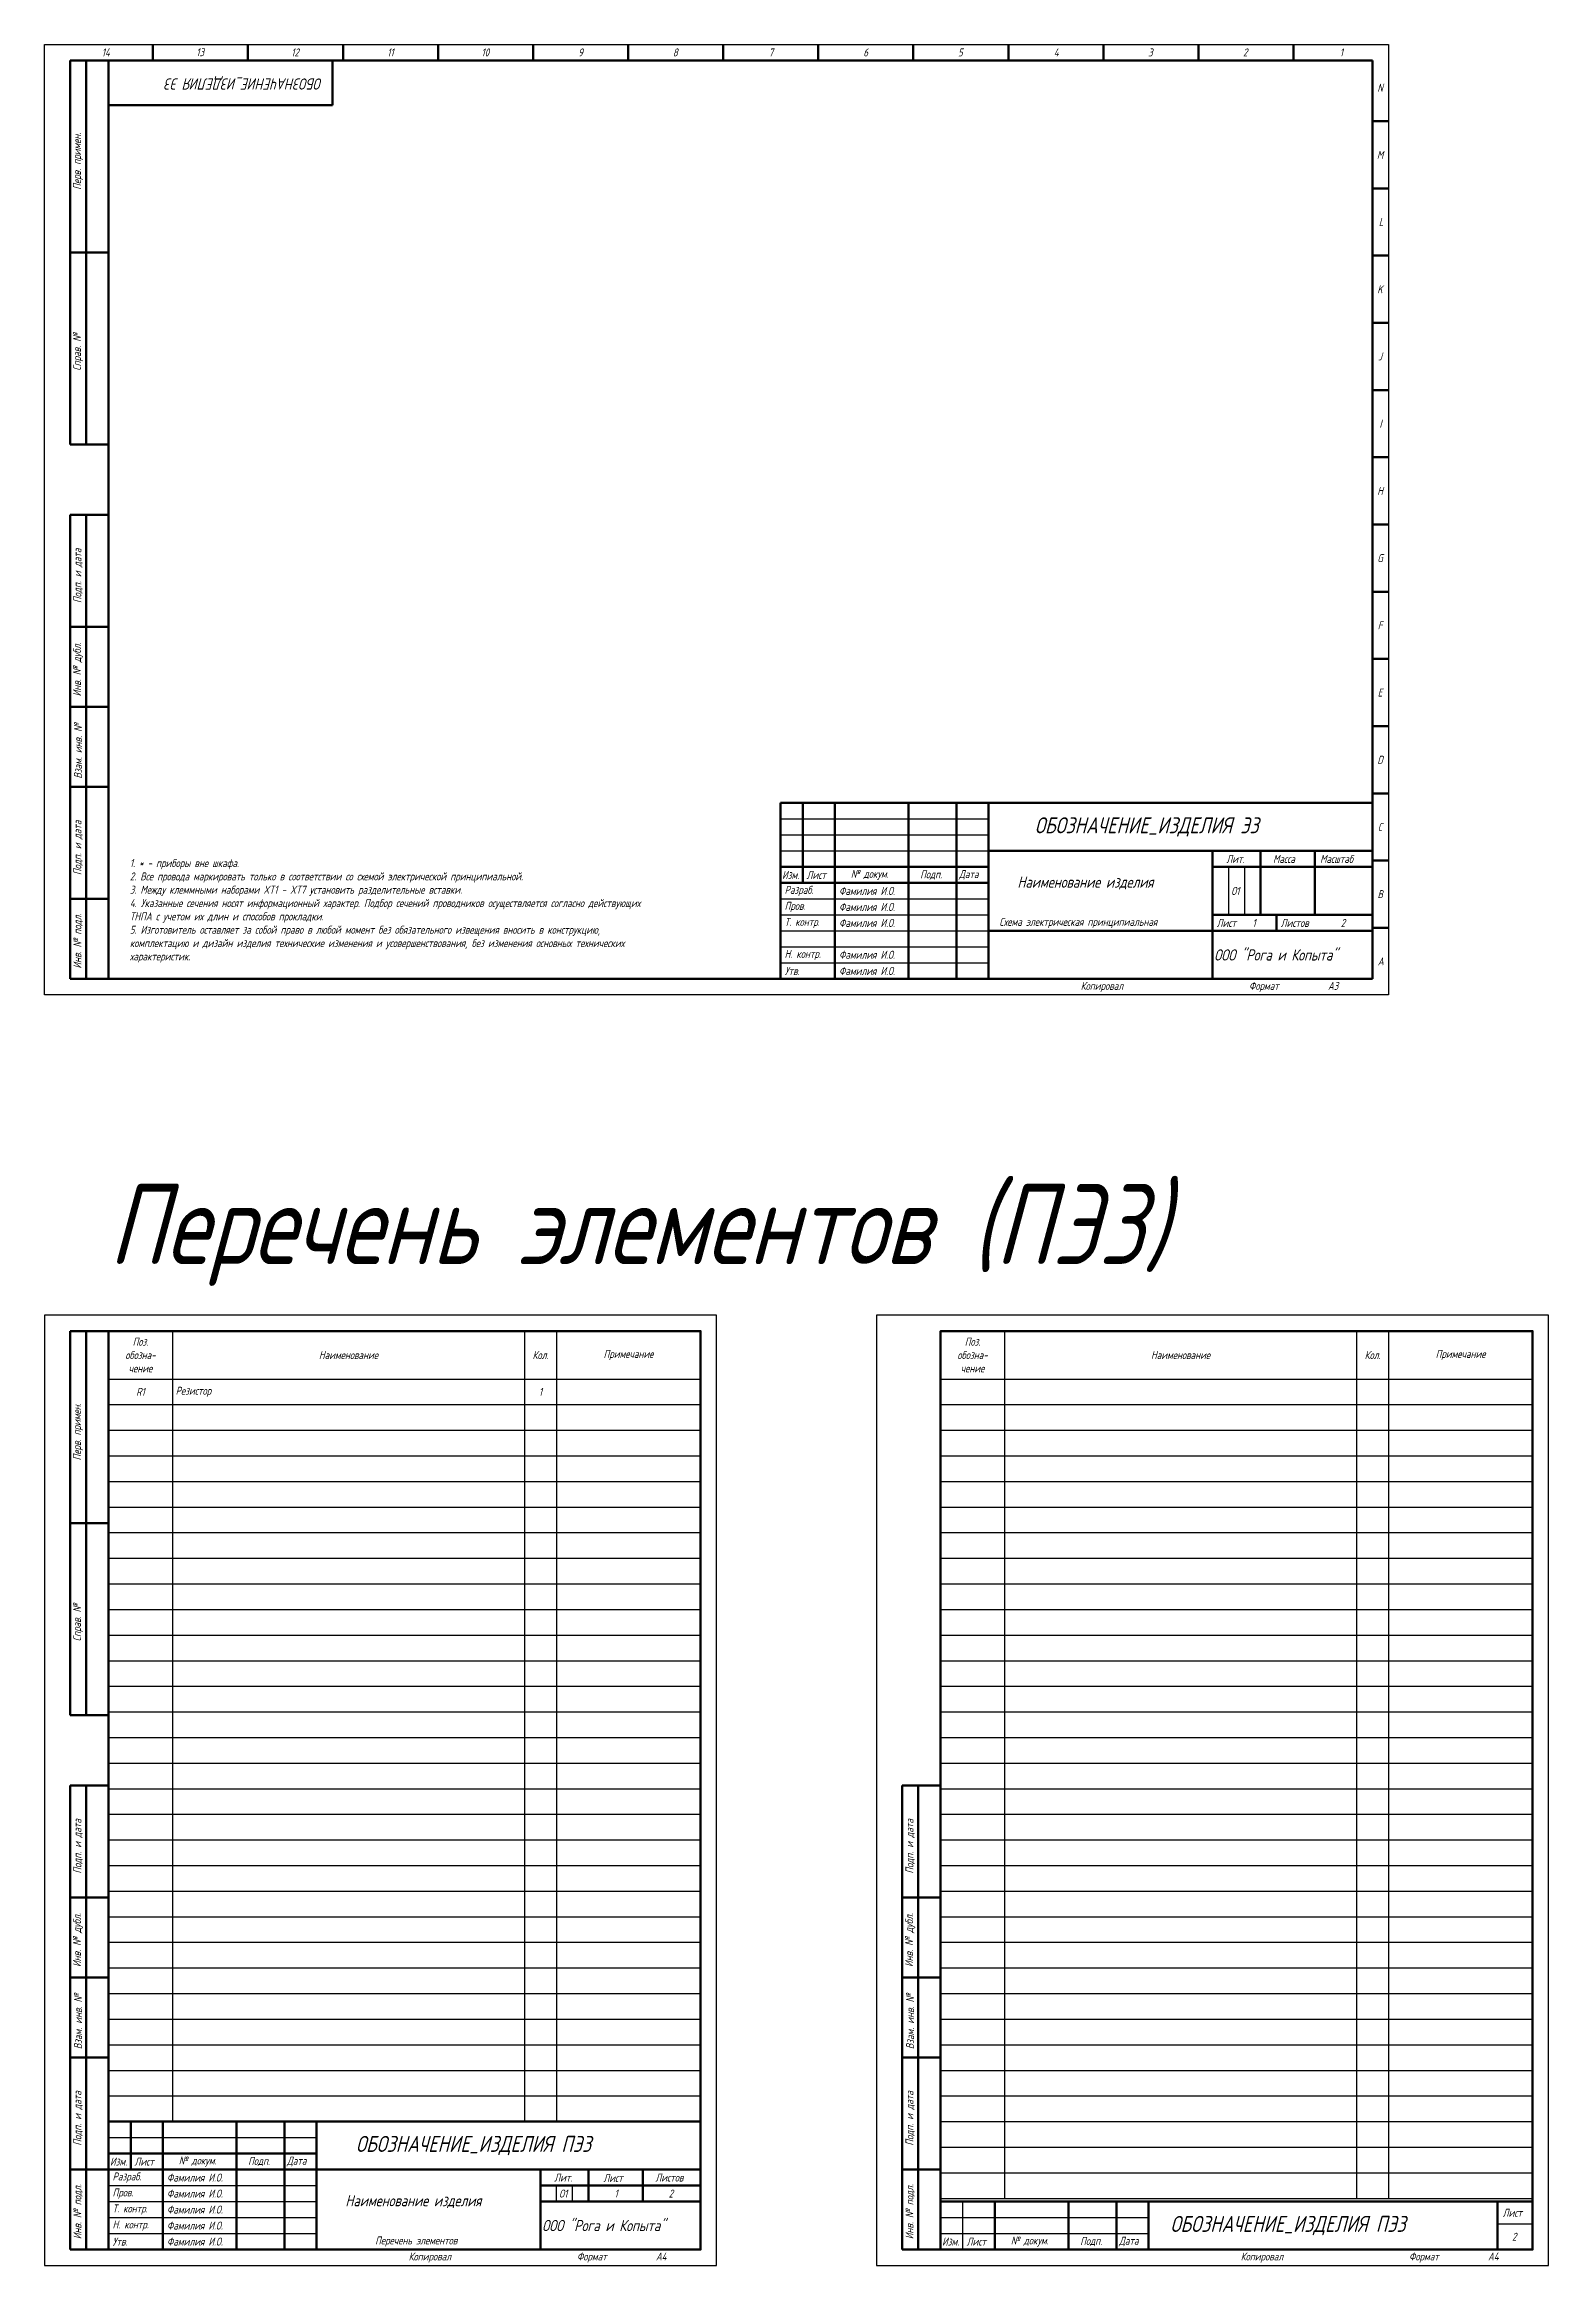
# Model space of a CAD drawing. Header units: millimetres. Extents: x -1 to 889, y -897 to 420.
# Drawn here: x -1 to 467, y -897 to -203 of the extents above; entities that cross this region are included whole.
import ezdxf

# ---------------------------------------------------------------- set-up
doc = ezdxf.new("R2010")
doc.units = ezdxf.units.MM
doc.styles.add('ГОСТ 2.304', font='CS_Gost2304.shx')

# ---------------------------------------------------------------- blocks, each defined once
blk = doc.blocks.new('Э3 (первый лист)')
at = {"linetype": 'Continuous', "lineweight": 25, "ltscale": 0.25, "flags": 128}
for points in [[(0, 297), (420, 297)], [(0, 0), (0, 297)], [(420, 297), (420, 0)], [(230, 55), (295, 55)], [(230, 50), (295, 50)], [(230, 45), (295, 45)], [(370, 40), (370, 25)], [(375, 40), (375, 25)], [(230, 30), (295, 30)], [(230, 25), (295, 25)], [(230, 20), (295, 20)], [(230, 15), (295, 15)], [(230, 10), (295, 10)], [(420, 0), (0, 0)]]:
    blk.add_lwpolyline(points, dxfattribs=at)
at = {"linetype": 'Continuous', "lineweight": 50, "ltscale": 0.5, "flags": 128}
for points in [[(8, 292), (20, 292)], [(8, 172), (8, 292)], [(13, 172), (13, 292)], [(20, 292), (90, 292)], [(20, 292), (20, 5)], [(415, 292), (20, 292)], [(33.9, 297), (33.9, 292)], [(63.6, 297), (63.6, 292)], [(90, 292), (90, 278)], [(93.3, 297), (93.3, 292)], [(123, 297), (123, 292)], [(152.7, 297), (152.7, 292)], [(182.4, 297), (182.4, 292)], [(212.1, 297), (212.1, 292)], [(241.8, 297), (241.8, 292)], [(271.5, 297), (271.5, 292)], [(301.2, 297), (301.2, 292)], [(330.9, 297), (330.9, 292)], [(360.6, 297), (360.6, 292)], [(390.3, 297), (390.3, 292)], [(415, 5), (415, 292)], [(90, 278), (20, 278)], [(415.01, 273), (420, 273)], [(415.01, 252), (420, 252)], [(8, 232), (20, 232)], [(415, 231), (420, 231)], [(415, 210), (420, 210)], [(415, 189), (420, 189)], [(20, 172), (8, 172)], [(415, 168), (420, 168)], [(8, 150), (20, 150)], [(8, 5), (8, 150)], [(13, 150), (13, 5)], [(415, 147), (420, 147)], [(415, 126), (420, 126)], [(8, 115), (13, 115)], [(13, 115), (20, 115)], [(415, 105), (420, 105)], [(8, 90), (13, 90)], [(13, 90), (20, 90)], [(415, 84), (420, 84)], [(8, 65), (13, 65)], [(13, 65), (20, 65)], [(415, 63), (420, 63)], [(230, 60), (230, 5)], [(230, 60), (415, 60)], [(247, 60), (247, 5)], [(270, 60), (270, 5)], [(285, 60), (285, 5)], [(295, 60), (295, 5)], [(415, 5), (415, 60)], [(295, 45), (415, 45)], [(365, 45), (365, 5)], [(380, 45), (380, 25)], [(397, 45), (397, 25)], [(415, 42), (420, 42)], [(230, 40), (295, 40)], [(230, 35), (295, 35)], [(365, 40), (415, 40)], [(8, 30), (13, 30)], [(13, 30), (20, 30)], [(365, 25), (415, 25)], [(385, 25), (385, 20)], [(415, 21), (420, 21)], [(295, 20), (365, 20)], [(365, 20), (415, 20)], [(20, 5), (8, 5)], [(20, 5), (415, 5)], [(415, 5), (230, 5)]]:
    blk.add_lwpolyline(points, dxfattribs=at)
at = {"linetype": 'Continuous', "lineweight": 50, "ltscale": 0.25, "flags": 128}
blk.add_lwpolyline([(237, 35), (237, 60)], dxfattribs=at)
at = {"char_height": 2.5, "attachment_point": 4, "style": 'ГОСТ 2.304'}
for s, insert, width in [('\\pi13.705;{\\Q15;14}', (4.2, 294.5), 29.7), ('\\pi13.548;{\\Q15;13}', (33.9, 294.57), 29.7), ('\\pi13.501;{\\Q15;12}', (63.6, 294.5), 29.7), ('\\pi13.798;{\\Q15;11}', (93.3, 294.5), 29.7), ('\\pi13.548;{\\Q15;10}', (123, 294.5), 29.7), ('\\pi14.078;{\\Q15;9}', (152.7, 294.5), 29.7), ('\\pi13.953;{\\Q15;8}', (182.4, 294.5), 29.7), ('\\pi14.203;{\\Q15;7}', (212.1, 294.5), 29.7), ('\\pi14.078;{\\Q15;6}', (241.8, 294.5), 29.7), ('\\pi13.953;{\\Q15;5}', (271.5, 294.5), 29.7), ('\\pi14.194;{\\Q15;4}', (301.2, 294.5), 29.7), ('\\pi13.953;{\\Q15;3}', (330.9, 294.5), 29.7), ('\\pi13.906;{\\Q15;2}', (360.6, 294.5), 29.7), ('\\pi14.454;{\\Q15;1}', (390.3, 294.5), 29.7), ('\\pi1.4776;{\\Q15;N}', (415, 283.46), 5), ('\\pi1.3492;{\\Q15;M}', (415.01, 262.5), 4.9934), ('\\pi1.9375;{\\Q15;L}', (415, 241.5), 5), ('\\pi1.4776;{\\Q15;K}', (415, 220.5), 5), ('\\pi1.7276;{\\Q15;J}', (415, 199.5), 5), ('\\pi2.1684;{\\Q15;I}', (414.99, 178.5), 5.0066), ('\\pi1.4776;{\\Q15;H}', (415, 157.5), 5), ('\\pi1.4792;{\\Q15;G}', (415, 136.5), 5), ('\\pi1.6026;{\\Q15;F}', (415, 115.5), 5), ('\\pi1.6026;{\\Q15;E}', (415, 94.5), 5), ('\\pi1.4794;{\\Q15;D}', (415, 73.5), 5), ('\\pi1.6042;{\\Q15;C}', (415, 52.5), 5), ('\\pi4.2958;{\\Q15;Лит.}', (365, 42.5), 15), ('\\pi3.8905;{\\Q15;Масса}', (380, 42.5), 17), ('\\pi1.6026;{\\Q15;Масштаб}', (397, 42.5), 18), ('\\pi0.48325;{\\Q15;Изм.}', (230, 37.5), 7), ('\\pi1.1415;{\\Q15;Лист}', (237, 37.5), 10), ('\\pi4.9688;{\\Q15;№ докум.}', (247, 37.5), 23), ('\\pi3.6395;{\\Q15;Подп.}', (270, 37.5), 15), ('\\pi0.79455;{\\Q15;Дата}', (285, 37.5), 10), ('{\\Q15; Разраб.}', (230, 32.5), 17.1073), ('{\\Q15; Пров.}', (230, 27.5), 17), ('\\pi1.5401;{\\Q15;B}', (415, 31.5), 5), ('{\\Q15; Т. контр.}', (230, 22.5), 17), ('{\\Q15; Лист    1}', (365, 22.5), 20), ('{\\Q15; Листов}', (385, 22.5), 30), ('{\\Q15; Н. контр.}', (230, 12.5), 17), ('{\\Q15; Утв.}', (230, 7.5), 17), ('\\pi1.625;{\\Q15;A}', (415, 10.5), 5), ('{\\Q15;Копировал}', (323.79, 2.5), 41.2143), ('{\\Q15;Формат            А3}', (376.39, 2.5), 38.6068)]:
    blk.add_mtext(s, dxfattribs=dict(at, insert=insert, width=width))
at = {"char_height": 2.5, "attachment_point": 4, "rotation": 90, "style": 'ГОСТ 2.304'}
for s, insert, width in [('\\pi19.577;{\\Q15;Перв. примен.}', (10.5, 232), 60), ('\\pi23.058;{\\Q15;Справ. №}', (10.5, 172), 60), ('\\pi7.453;{\\Q15;Подп. и дата}', (10.5, 115), 35), ('\\pi3.2958;{\\Q15;Инв. № дубл.}', (10.5, 90), 25), ('\\pi2.5881;{\\Q15;Взам. инв. №}', (10.5, 65), 25), ('\\pi7.453;{\\Q15;Подп. и дата}', (10.5, 30), 35), ('\\pi3.2333;{\\Q15;Инв. № подл.}', (10.5, 5), 25)]:
    blk.add_mtext(s, dxfattribs=dict(at, insert=insert, width=width))
blk = doc.blocks.new('ПЭ3 (первый лист)')
blk.add_line((22, 292), (20, 292))
at = {"linetype": 'Continuous', "lineweight": 60}
for p, q in [((20, 292), (20, 172)), ((20, 150), (20, 5)), ((20, 5), (20, 45)), ((20, 45), (205, 45)), ((27, 30), (27, 45)), ((37, 5), (37, 45)), ((60, 5), (60, 45)), ((75, 5), (75, 45)), ((85, 5), (85, 45)), ((205, 5), (205, 45)), ((20, 35), (85, 35)), ((20, 30), (85, 30)), ((85, 30), (205, 30)), ((155, 5), (155, 30)), ((170, 20), (170, 30)), ((187, 20), (187, 30)), ((155, 25), (205, 25)), ((155, 20), (205, 20)), ((20, 5), (205, 5))]:
    blk.add_line(p, q, dxfattribs=at)
at = {"linetype": 'Continuous', "lineweight": 25}
for p, q in [((20, 40), (85, 40)), ((20, 25), (85, 25)), ((160, 20), (160, 25)), ((165, 20), (165, 25)), ((20, 20), (85, 20)), ((20, 15), (85, 15)), ((20, 10), (85, 10))]:
    blk.add_line(p, q, dxfattribs=at)
blk.add_lwpolyline([(0, 0), (210, 0), (210, 297), (0, 297), (0, 0)], dxfattribs=at)
at = {"linetype": 'Continuous', "lineweight": 50, "ltscale": 0.5, "flags": 128}
for points in [[(8, 292), (20, 292)], [(8, 172), (8, 292)], [(13, 172), (13, 292)], [(8, 232), (20, 232)], [(20, 172), (8, 172)], [(8, 150), (20, 150)], [(8, 5), (8, 150)], [(13, 150), (13, 5)], [(8, 115), (13, 115)], [(13, 115), (20, 115)], [(8, 90), (13, 90)], [(13, 90), (20, 90)], [(8, 65), (13, 65)], [(13, 65), (20, 65)], [(8, 30), (13, 30)], [(13, 30), (20, 30)], [(20, 5), (8, 5)]]:
    blk.add_lwpolyline(points, dxfattribs=at)
at = {"linetype": 'Continuous', "lineweight": 60}
blk.add_lwpolyline([(20, 5), (205, 5), (205, 292), (20, 292), (20, 5)], dxfattribs=at)
at = {"char_height": 2.5, "attachment_point": 4, "rotation": 90, "style": 'ГОСТ 2.304'}
for s, insert, width in [('\\pi19.577;{\\Q15;Перв. примен.}', (10.5, 232), 60), ('\\pi23.058;{\\Q15;Справ. №}', (10.5, 172), 60), ('\\pi7.453;{\\Q15;Подп. и дата}', (10.5, 115), 35), ('\\pi3.2958;{\\Q15;Инв. № дубл.}', (10.5, 90), 25), ('\\pi2.5881;{\\Q15;Взам. инв. №}', (10.5, 65), 25), ('\\pi7.453;{\\Q15;Подп. и дата}', (10.5, 30), 35), ('\\pi3.2333;{\\Q15;Инв. № подл.}', (10.5, 5), 25)]:
    blk.add_mtext(s, dxfattribs=dict(at, insert=insert, width=width))
at = {"char_height": 2.5, "attachment_point": 4, "style": 'ГОСТ 2.304'}
for s, insert, width in [('\\pi0.48325;{\\Q15;Изм.}', (20, 32.5), 7), ('{\\Q15; Разраб.}', (20, 27.5), 17.1073), ('\\pi1.1415;{\\Q15;Лист}', (27, 32.5), 10), ('\\pi4.9688;{\\Q15;№ докум.}', (37, 32.5), 23), ('\\pi3.6395;{\\Q15;Подп.}', (60, 32.5), 15), ('\\pi0.79455;{\\Q15;Дата}', (75, 32.5), 10), ('\\pi4.2958;{\\Q15;Лит.}', (155, 27.5), 15), ('\\pi4.6415;{\\Q15;Лист}', (170, 27.37), 17), ('\\pi2.6103;{\\Q15; Листов}', (187, 27.5), 18), ('{\\Q15; Пров.}', (20, 22.5), 17), ('\\pi8.1038;{\\Q15;1}', (170, 22.5), 17), ('{\\Q15; Н. контр.}', (20, 12.5), 17), ('{\\Q15; Т. контр.}', (20, 17.5), 17), ('{\\Q15; Утв.}', (20, 7.5), 17), ('{\\Q15;Копировал}', (113.79, 2.5), 41.2143), ('{\\Q15;Формат            А4}', (166.39, 2.5), 38.6068)]:
    blk.add_mtext(s, dxfattribs=dict(at, insert=insert, width=width))
blk = doc.blocks.new('*T6')
at = {"color": 0, "linetype": 'ByBlock', "lineweight": -2, "transparency": 16777216}
for p, q in [((0, 0), (185, 0)), ((0, 0), (0, -247)), ((20, 0), (20, -247)), ((130, 0), (130, -247)), ((140, 0), (140, -247)), ((185, 0), (185, -247)), ((0, -15), (185, -15)), ((0, -23), (185, -23)), ((0, -31), (185, -31)), ((0, -39), (185, -39)), ((0, -47), (185, -47)), ((0, -55), (185, -55)), ((0, -63), (185, -63)), ((0, -71), (185, -71)), ((0, -79), (185, -79)), ((0, -87), (185, -87)), ((0, -95), (185, -95)), ((0, -103), (185, -103)), ((0, -111), (185, -111)), ((0, -119), (185, -119)), ((0, -127), (185, -127)), ((0, -135), (185, -135)), ((0, -143), (185, -143)), ((0, -151), (185, -151)), ((0, -159), (185, -159)), ((0, -167), (185, -167)), ((0, -175), (185, -175)), ((0, -183), (185, -183)), ((0, -191), (185, -191)), ((0, -199), (185, -199)), ((0, -207), (185, -207)), ((0, -215), (185, -215)), ((0, -223), (185, -223)), ((0, -231), (185, -231)), ((0, -239), (185, -239)), ((0, -247), (185, -247))]:
    blk.add_line(p, q, dxfattribs=at)
at = {"color": 0, "transparency": 16777216, "char_height": 2.5, "style": 'ГОСТ 2.304'}
for s, insert, width, attachment_point in [('{\\Q15;Поз.\\Pобозна-\\Pчение}', (10, -7.5), 18, 5), ('{\\Q15;Наименование}', (75, -7.5), 108, 5), ('{\\Q15;Кол.}', (135, -7.5), 8, 5), ('{\\Q15;Примечание}', (162.5, -7.5), 43, 5), ('{\\Q15;\\C256;R1}', (10, -19), 18, 5), ('{\\Q15;\\C256;Резистор}', (21, -19), 108, 4), ('{\\Q15;\\C256;1}', (135, -19), 8, 5)]:
    blk.add_mtext(s, dxfattribs=dict(at, insert=insert, width=width, attachment_point=attachment_point))
blk = doc.blocks.new('ПЭ3 (последующие листы)')
blk.add_line((22, 292), (20, 292))
at = {"linetype": 'Continuous', "lineweight": 60}
for p, q in [((20, 292), (20, 172)), ((20, 150), (20, 5)), ((20, 5), (20, 45))]:
    blk.add_line(p, q, dxfattribs=at)
at = {"linetype": 'Continuous', "lineweight": 25}
blk.add_lwpolyline([(0, 0), (210, 0), (210, 297), (0, 297), (0, 0)], dxfattribs=at)
at = {"linetype": 'Continuous', "lineweight": 60}
blk.add_lwpolyline([(20, 5), (205, 5), (205, 292), (20, 292), (20, 5)], dxfattribs=at)
at = {"linetype": 'Continuous', "lineweight": 50, "ltscale": 0.5, "flags": 128}
for points in [[(8, 150), (20, 150)], [(8, 5), (8, 150)], [(13, 150), (13, 5)], [(8, 115), (13, 115)], [(13, 115), (20, 115)], [(8, 90), (13, 90)], [(13, 90), (20, 90)], [(8, 65), (13, 65)], [(13, 65), (20, 65)], [(8, 30), (13, 30)], [(13, 30), (20, 30)], [(20, 20), (20, 5)], [(20, 20), (205, 20)], [(37, 20), (37, 5)], [(60, 20), (60, 5)], [(75, 20), (75, 5)], [(85, 20), (85, 5)], [(194, 20), (194, 5)], [(205, 5), (205, 20)], [(20, 5), (8, 5)], [(20, 5), (205, 5)]]:
    blk.add_lwpolyline(points, dxfattribs=at)
at = {"linetype": 'Continuous', "lineweight": 25, "ltscale": 0.25, "flags": 128}
for points in [[(20, 15), (85, 15)], [(27, 5), (27, 20)], [(20, 10), (85, 10)], [(194, 13), (205, 13)]]:
    blk.add_lwpolyline(points, dxfattribs=at)
at = {"char_height": 2.5, "attachment_point": 4, "rotation": 90, "style": 'ГОСТ 2.304'}
for s, insert, width in [('\\pi7.453;{\\Q15;Подп. и дата}', (10.5, 115), 35), ('\\pi3.2958;{\\Q15;Инв. № дубл.}', (10.5, 90), 25), ('\\pi2.5881;{\\Q15;Взам. инв. №}', (10.5, 65), 25), ('\\pi7.453;{\\Q15;Подп. и дата}', (10.5, 30), 35), ('\\pi3.2333;{\\Q15;Инв. № подл.}', (10.5, 5), 25)]:
    blk.add_mtext(s, dxfattribs=dict(at, insert=insert, width=width))
at = {"char_height": 2.5, "attachment_point": 4, "style": 'ГОСТ 2.304'}
for s, insert, width in [('\\pi1.6415;{\\Q15;Лист}', (194, 16.5), 11), ('\\pi0.48325;{\\Q15;Изм.}', (20, 7.5), 7), ('\\pi1.1415;{\\Q15;Лист}', (27, 7.5), 10), ('\\pi4.9688;{\\Q15;№ докум.}', (37, 7.5), 23), ('\\pi3.6395;{\\Q15;Подп.}', (60, 7.5), 15), ('\\pi0.79455;{\\Q15;Дата}', (75, 7.5), 10), ('{\\Q15;Копировал}', (113.79, 2.5), 41.2143), ('{\\Q15;Формат            А4}', (166.39, 2.5), 38.6068)]:
    blk.add_mtext(s, dxfattribs=dict(at, insert=insert, width=width))
blk = doc.blocks.new('*T8')
at = {"color": 0, "linetype": 'ByBlock', "lineweight": -2, "transparency": 16777216}
for p, q in [((0, 0), (185, 0)), ((0, 0), (0, -271)), ((20, 0), (20, -271)), ((130, 0), (130, -271)), ((140, 0), (140, -271)), ((185, 0), (185, -271)), ((0, -15), (185, -15)), ((0, -23), (185, -23)), ((0, -31), (185, -31)), ((0, -39), (185, -39)), ((0, -47), (185, -47)), ((0, -55), (185, -55)), ((0, -63), (185, -63)), ((0, -71), (185, -71)), ((0, -79), (185, -79)), ((0, -87), (185, -87)), ((0, -95), (185, -95)), ((0, -103), (185, -103)), ((0, -111), (185, -111)), ((0, -119), (185, -119)), ((0, -127), (185, -127)), ((0, -135), (185, -135)), ((0, -143), (185, -143)), ((0, -151), (185, -151)), ((0, -159), (185, -159)), ((0, -167), (185, -167)), ((0, -175), (185, -175)), ((0, -183), (185, -183)), ((0, -191), (185, -191)), ((0, -199), (185, -199)), ((0, -207), (185, -207)), ((0, -215), (185, -215)), ((0, -223), (185, -223)), ((0, -231), (185, -231)), ((0, -239), (185, -239)), ((0, -247), (185, -247)), ((0, -255), (185, -255)), ((0, -263), (185, -263)), ((0, -271), (185, -271))]:
    blk.add_line(p, q, dxfattribs=at)
at = {"color": 0, "transparency": 16777216, "char_height": 2.5, "attachment_point": 5, "style": 'ГОСТ 2.304'}
for s, insert, width in [('{\\Q15;Поз.\\Pобозна-\\Pчение}', (10, -7.5), 18), ('{\\Q15;Наименование}', (75, -7.5), 108), ('{\\Q15;Кол.}', (135, -7.5), 8), ('{\\Q15;Примечание}', (162.5, -7.5), 43)]:
    blk.add_mtext(s, dxfattribs=dict(at, insert=insert, width=width))

msp = doc.modelspace()

# ---------------------------------------------------------------- block references
for name, p in [('Э3 (первый лист)', (-0.52, -499.7)), ('ПЭ3 (первый лист)', (-0.52, -896.7)), ('ПЭ3 (последующие листы)', (259.48, -896.7)), ('*T6', (19.48, -604.7)), ('*T8', (279.48, -604.7))]:
    msp.add_blockref(name, p)

# ---------------------------------------------------------------- texts
at = {"insert": (89.48, -214.7), "char_height": 3.5, "width": 70, "attachment_point": 4, "rotation": 180, "style": 'ГОСТ 2.304'}
msp.add_mtext('\\pi3.1186;{\\Q15;ОБОЗНАЧЕНИЕ_ИЗДЕЛИЯ Э3}', dxfattribs=at)
at = {"style": 'ГОСТ 2.304'}
for s, insert, char_height, width, attachment_point in [('\\pi14.455;{\\Q15;ОБОЗНАЧЕНИЕ_ИЗДЕЛИЯ Э3}', (294.48, -447.2), 5, 120, 4), ('{\\Q15;1. * - приборы вне шкафа.\\P2. Все провода маркировать только в соответствии со схемой электрической принципиальной.\\P3. Между клеммными наборами XT1 - XT7 установить разделительные вставки.\\P4. Указанные сечения носят информационный характер. Подбор сечений проводников осуществляется согласно действующих ТНПА с учетом их длин и способов прокладки.\\P5. Изготовитель оставляет за собой право в любой момент без обязательного извещения вносить в конструкцию, комплектацию и дизайн изделия технические изменения и усовершенствования, без изменения основных технических характеристик.}', (26.17, -457.23), 2.5, 162.4875, 1), ('\\pi9.0343;{\\Q15;Наименование изделия}', (294.48, -464.7), 3.5, 70, 4), ('{\\Q15; Фамилия И.О.}', (246.48, -467.2), 2.5, 23, 4), ('{\\Q15; Фамилия И.О.}', (246.48, -472.2), 2.5, 23, 4), ('\\pi0.82131;{\\Q15;О1}', (369.48, -467.2), 2.5, 5, 4), ('{\\Q15; Фамилия И.О.}', (246.48, -477.2), 2.5, 23, 4), ('\\pi3.3922;{\\Q15;Схема электрическая принципиальная}', (294.48, -477.2), 2.5, 70, 4), ('\\pi8.0558;{\\Q15;2}', (396.48, -477.2), 2.5, 18, 4), ('\\pi0.51234;{\\Q15;ООО "Рога и Копыта"}', (364.48, -487.2), 3.5, 50, 4), ('{\\Q15; Фамилия И.О.}', (246.48, -487.13), 2.5, 23, 4), ('{\\Q15; Фамилия И.О.}', (246.48, -492.2), 2.5, 23, 4), ('\\pi20.051;{\\Q15;Перечень элементов (ПЭ3)}', (-0.52, -574.7), 25, 470, 4), ('\\pi12.33;{\\Q15;ОБОЗНАЧЕНИЕ_ИЗДЕЛИЯ ПЭ3}', (84.48, -859.2), 5, 120, 4), ('{\\Q15; Фамилия И.О.}', (36.48, -869.2), 2.5, 23, 4), ('{\\Q15; Фамилия И.О.}', (36.48, -874.2), 2.5, 23, 4), ('\\pi0.82131;{\\Q15;О1}', (159.48, -874.2), 2.5, 5, 4), ('\\pi8.0558;{\\Q15;2}', (186.48, -874.2), 2.5, 18, 4), ('{\\Q15; Фамилия И.О.}', (36.48, -879.2), 2.5, 23, 4), ('\\pi9.0343;{\\Q15;Наименование изделия}', (84.48, -876.7), 3.5, 70, 4), ('\\pi6.8301;{\\Q15;ОБОЗНАЧЕНИЕ_ИЗДЕЛИЯ ПЭ3}', (344.48, -884.2), 5, 109, 4), ('{\\Q15; Фамилия И.О.}', (36.48, -884.2), 2.5, 23, 4), ('{\\Q15; Фамилия И.О.}', (36.48, -889.2), 2.5, 23, 4), ('\\pi18.329;{\\Q15;Перечень элементов}', (84.48, -889.2), 2.5, 70, 4), ('\\pi0.51234;{\\Q15;ООО "Рога и Копыта"}', (154.48, -884.2), 3.5, 50, 4), ('\\pi4.5558;{\\Q15;2}', (453.48, -887.7), 2.5, 11, 4)]:
    msp.add_mtext(s, dxfattribs=dict(at, insert=insert, char_height=char_height, width=width, attachment_point=attachment_point))

doc.saveas('drawing.dxf')
